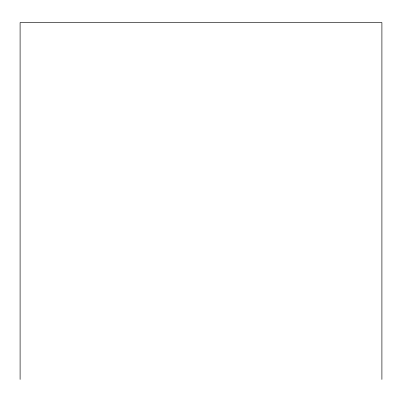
<?xml version="1.0" encoding="UTF-8"?>
<svg xmlns="http://www.w3.org/2000/svg" width="402" height="402" viewBox="0 0 402 402"><rect width="100%" height="100%" fill="white"/><g stroke="black" fill="none" stroke-linecap="round" stroke-linejoin="round"><path stroke-width="0.6" d="M381.9 379.448L381.9 22.552L20.1 22.552L20.1 379.448"/></g></svg>
